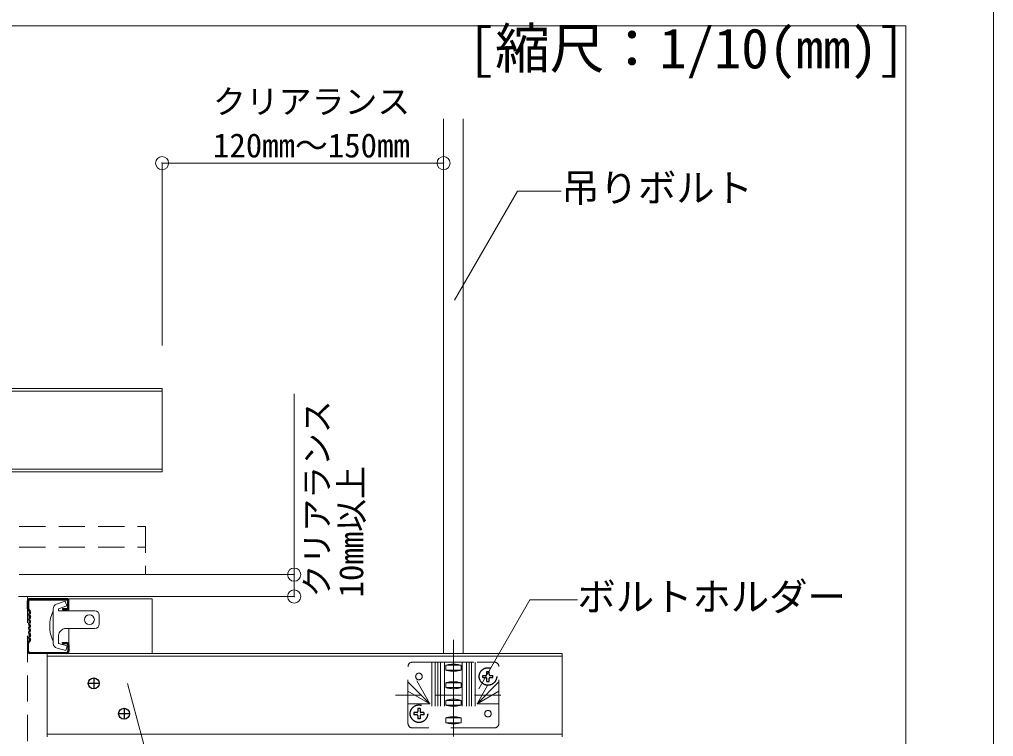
# Model space of a CAD drawing. Units: millimetres on the paper, enlarged 40 times, with parts at other scales. Extents: x -7800 to 7800, y -5387 to 5300.
# Drawn here: x 6022 to 7800, y -3414 to -2105 of the extents above; entities that cross this region are included whole.
import ezdxf
from ezdxf.enums import TextEntityAlignment as Align

# ---------------------------------------------------------------- set-up
doc = ezdxf.new("R2010")
doc.units = ezdxf.units.MM
doc.header["$LTSCALE"] = 40
doc.header["$PDMODE"] = 32
doc.header["$PDSIZE"] = 24
for name, pattern in [('CHAIN1', [8, 5, -1, 1, -1]), ('DASHED1', [1.8, 1.2, -0.6]), ('DASHED2', [3, 2, -1])]:
    doc.linetypes.add(name, pattern=pattern)
for name, color, linetype, lineweight in [('4-0_中心線', 4, 'CHAIN1', 9), ('4-1_吊り材', 7, 'Continuous', 18), ('4-2_野縁受け', 3, 'Continuous', 18), ('4-3_野縁', 2, 'Continuous', 25), ('4-4_ブレース・補強材', 4, 'Continuous', 9), ('4-5_寸法', 4, 'Continuous', 9), ('4-6_文字', 7, 'Continuous', 18), ('4-A_クリップ', 7, 'Continuous', 18), ('4-B_補強金具・金具・その他', 3, 'DASHED2', 18), ('4-C_ビス・アンカーボルト・強調図形', 2, 'Continuous', 25), ('4-D_パネル', 4, 'DASHED1', 9), ('F-3_野縁', 3, 'Continuous', 18)]:
    doc.layers.add(name, color=color, linetype=linetype, lineweight=lineweight)
doc.layers.add('F-6_文字', color=7, linetype='Continuous')
doc.styles.add('ＭＳ ゴシック', font='')
doc.styles.get('ＭＳ ゴシック').set_extended_font_data('MS Gothic')

msp = doc.modelspace()

# ---------------------------------------------------------------- linework, layer by layer
at = {"layer": '4-0_中心線'}
msp.add_line((6813.91, -3237.61), (6813.91, -3413.99), dxfattribs=at)
at = {"layer": '4-0_中心線', "linetype": 'DASHED1'}
msp.add_line((6708.18, -3338.59), (6921.19, -3338.59), dxfattribs=at)
at = {"layer": '4-1_吊り材'}
for p, q in [((6795.91, -3262.59), (6795.91, -2285.86)), ((6831.91, -3262.59), (6831.91, -2285.86))]:
    msp.add_line(p, q, dxfattribs=at)
at = {"layer": '4-2_野縁受け'}
for p, q in [((5782.46, -2778.58), (6281.89, -2778.58)), ((5991.92, -2783.38), (6281.89, -2783.38)), ((6281.89, -2778.58), (6281.89, -2930.58)), ((5964.92, -2930.58), (6281.89, -2930.58)), ((5991.91, -2925.78), (6281.89, -2925.78))]:
    msp.add_line(p, q, dxfattribs=at)
at = {"layer": '4-3_野縁'}
for p, q in [((6107.91, -3162.58), (6039.78, -3162.58)), ((6040, -3164.58), (6107.91, -3164.58)), ((6035.91, -3180.92), (6035.91, -3166.58)), ((6035.91, -3180.93), (6035.91, -3166.58)), ((6037.91, -3166.58), (6037.91, -3180.93)), ((6037.91, -3166.58), (6037.91, -3180.93)), ((6038.49, -3182.34), (6041.32, -3185.17)), ((6041.32, -3185.17), (6038.49, -3182.34)), ((6099.91, -3180.58), (6107.91, -3180.58)), ((6099.91, -3180.58), (6099.91, -3182.58)), ((6099.91, -3182.58), (6107.91, -3182.58)), ((6109.91, -3178.58), (6109.91, -3166.58)), ((6111.91, -3178.58), (6111.91, -3166.58)), ((6039.91, -3186.58), (6037.08, -3183.76)), ((6039.91, -3186.58), (6037.08, -3183.76)), ((6035.91, -3244.24), (6035.91, -3258.59)), ((6039.91, -3238.58), (6037.08, -3241.41)), ((6037.91, -3258.59), (6037.91, -3244.24)), ((6041.32, -3240), (6038.49, -3242.83)), ((6099.91, -3242.58), (6107.91, -3242.58)), ((6099.91, -3244.59), (6099.91, -3242.58)), ((6099.91, -3244.59), (6107.91, -3244.59)), ((6109.91, -3246.58), (6109.91, -3258.59)), ((6111.91, -3246.58), (6111.91, -3258.59)), ((6040, -3260.58), (6107.91, -3260.58)), ((6107.91, -3262.59), (6040.08, -3262.58))]:
    msp.add_line(p, q, dxfattribs=at)
for centre, radius, start, end in [((6039.91, -3166.58), 4, 87.476, 180), ((6039.91, -3166.58), 4, 87.476, 180), ((6039.91, -3166.58), 2, 87.476, 180), ((6039.91, -3166.58), 2, 87.476, 180), ((6107.91, -3166.58), 4, 0.00299, 90.00299), ((6107.91, -3166.58), 2, 0.00299, 90.00299), ((6039.91, -3180.93), 4, 180, 225), ((6039.91, -3180.93), 4, 180, 224.99998), ((6039.91, -3180.93), 2, 179.99998, 224.99998), ((6039.91, -3180.93), 2, 180, 224.99998), ((6107.91, -3178.58), 2, 270.00299, 0.00299), ((6107.91, -3178.58), 4, 270.00299, 0.00299), ((6045.16, -3191.58), 7.25, 136.39716, 223.6028), ((6042.91, -3200.58), 5, 126.86989, 233.1301), ((6045.16, -3191.58), 5.25, 136.39716, 223.6028), ((6042.91, -3200.58), 3, 126.86989, 233.1301), ((6039.91, -3196.58), 2, 306.86987, 43.6028), ((6039.91, -3186.58), 2, 316.39717, 45), ((6042.91, -3208.59), 5, 126.86989, 233.1301), ((6042.91, -3216.59), 5, 126.86989, 233.1301), ((6042.91, -3208.59), 3, 126.86989, 233.1301), ((6042.91, -3216.59), 3, 126.86989, 233.1301), ((6039.91, -3204.59), 2, 306.86987, 53.1301), ((6039.91, -3212.59), 2, 306.86987, 53.1301), ((6039.91, -3220.58), 2, 306.86987, 53.1301), ((6042.91, -3224.58), 5, 126.86989, 233.1301), ((6045.16, -3233.58), 7.25, 136.39716, 223.6028), ((6042.91, -3224.58), 3, 126.86989, 233.1301), ((6045.16, -3233.58), 5.25, 136.39716, 223.6028), ((6039.91, -3228.58), 2, 316.39717, 53.1301), ((6039.91, -3244.24), 4, 135, 180), ((6039.91, -3244.24), 2, 135, 180), ((6039.91, -3238.58), 2, 314.99998, 43.60281), ((6107.91, -3246.58), 4, 359.99696, 89.99699), ((6107.91, -3246.58), 2, 359.99696, 89.99699), ((6039.91, -3258.59), 4, 180, 272.524), ((6039.91, -3258.59), 4, 179.99995, 272.524), ((6039.91, -3258.59), 2, 180, 272.524), ((6039.91, -3258.59), 2, 179.99995, 272.524), ((6107.91, -3258.59), 2, 269.99699, 359.99699), ((6107.91, -3258.59), 4, 269.99699, 359.99699)]:
    msp.add_arc(centre, radius, start, end, dxfattribs=at)
at = {"layer": '4-4_ブレース・補強材'}
for p, q in [((6263.91, -3162.58), (6111.91, -3162.58)), ((6111.91, -3162.58), (6111.91, -3184.73)), ((6111.91, -3216.72), (6111.91, -3262.59)), ((6071.91, -3262.59), (7012.29, -3262.59)), ((6071.91, -3414.59), (6071.91, -3262.59)), ((6071.91, -3267.39), (7012.29, -3267.39)), ((7012.29, -3262.59), (7012.29, -3414.59)), ((6071.91, -3409.78), (7012.29, -3409.78))]:
    msp.add_line(p, q, dxfattribs=at)
msp.add_lwpolyline([(6263.91, -3248.72), (6263.91, -3262.59), (6263.91, -3162.58)], dxfattribs=at)
at = {"layer": '4-5_寸法'}
for p, q in [((6281.89, -2366.88), (6281.89, -2700.11)), ((6795.91, -2366.88), (6281.89, -2366.88)), ((6523.13, -2788.65), (6523.13, -3118.58)), ((6035.91, -3118.58), (6523.13, -3118.58)), ((6523.13, -3118.58), (6523.13, -3158.58)), ((6035.91, -3158.58), (6523.13, -3158.58))]:
    msp.add_line(p, q, dxfattribs=at)
at = {"layer": '4-5_寸法', "color": 7}
for p in [(6281.89, -2366.88), (6795.91, -2366.88), (6523.13, -3118.58), (6523.13, -3158.58)]:
    msp.add_point(p, dxfattribs=at)
at = {"layer": '4-6_文字'}
for p, q in [((6953.65, -3164.91), (6860, -3327.12)), ((6953.65, -3164.91), (7040.31, -3164.91)), ((6277.92, -3537.86), (6218.91, -3317.65))]:
    msp.add_line(p, q, dxfattribs=at)
msp.add_lwpolyline([(6815.76, -2617.16), (6930.71, -2418.07), (7010.71, -2418.07)], dxfattribs=at)
at = {"layer": '4-A_クリップ'}
for p, q in [((6083.29, -3240.7), (6083.29, -3181.13)), ((6083.3, -3180.78), (6083.3, -3244.24)), ((6089.35, -3172.49), (6104.73, -3166.89)), ((6092.49, -3181.13), (6107.87, -3175.54)), ((6092.5, -3181.13), (6092.5, -3184.73)), ((6107.87, -3175.54), (6104.73, -3166.89)), ((6107.87, -3175.54), (6104.73, -3166.89)), ((6092.5, -3184.73), (6159.29, -3184.73)), ((6167.29, -3208.73), (6167.29, -3192.73)), ((6107.29, -3216.72), (6159.29, -3216.73)), ((6092.5, -3230.92), (6092.5, -3244.24)), ((6090.12, -3253.12), (6105.93, -3257.36)), ((6092.5, -3244.24), (6108.31, -3248.47)), ((6108.31, -3248.47), (6105.93, -3257.36))]:
    msp.add_line(p, q, dxfattribs=at)
msp.add_circle((6149.29, -3200.73), 9, dxfattribs=at)
for centre, radius, start, end in [((6092.49, -3181.13), 9.2, 109.99997, 180.00389), ((6139.29, -3212.7), 62.61, 153.43492, 206.56505), ((6139.29, -3212.7), 62.61, 153.43492, 206.56505), ((6159.29, -3192.73), 8, 359.99721, 89.99721), ((6107.29, -3231.52), 14.8, 89.99721, 145.41692), ((6159.29, -3208.73), 8, 269.99721, 359.99721), ((6107.29, -3231.52), 14.8, 145.91584, 179.99721), ((6092.5, -3244.24), 9.2, 180.00389, 255)]:
    msp.add_arc(centre, radius, start, end, dxfattribs=at)
at = {"layer": '4-B_補強金具・金具・その他'}
for p, q in [((6730.91, -3390.59), (6730.91, -3286.59)), ((6738.91, -3278.59), (6770.91, -3278.59)), ((6770.91, -3278.59), (6856.91, -3278.59)), ((6774.24, -3278.59), (6774.24, -3398.59)), ((6780.68, -3278.59), (6780.68, -3398.59)), ((6785.09, -3278.59), (6785.09, -3398.59)), ((6790.09, -3278.59), (6790.09, -3398.59)), ((6797.75, -3278.59), (6797.75, -3398.59)), ((6799.75, -3284.19), (6799.75, -3292.99)), ((6828.06, -3284.19), (6799.75, -3284.19)), ((6828.06, -3284.19), (6828.06, -3292.99)), ((6830.07, -3278.59), (6830.07, -3398.59)), ((6837.72, -3278.59), (6837.72, -3398.59)), ((6842.73, -3278.59), (6842.73, -3398.59)), ((6847.14, -3278.59), (6847.14, -3398.59)), ((6853.58, -3278.59), (6853.58, -3398.59)), ((6888.91, -3278.59), (6856.91, -3278.59)), ((6896.91, -3390.59), (6896.91, -3286.59)), ((6799.75, -3292.99), (6828.06, -3292.99)), ((6770.91, -3354.59), (6730.91, -3314.59)), ((6770.91, -3354.59), (6746.81, -3312.85)), ((6799.75, -3316.19), (6799.75, -3324.99)), ((6828.06, -3316.19), (6799.75, -3316.19)), ((6799.75, -3324.99), (6828.06, -3324.99)), ((6828.06, -3316.19), (6828.06, -3324.99)), ((6856.91, -3354.59), (6896.91, -3314.59)), ((6856.91, -3354.59), (6876.91, -3319.94)), ((6770.91, -3354.59), (6730.91, -3331.49)), ((6856.91, -3354.59), (6896.91, -3331.49)), ((6770.91, -3354.59), (6730.91, -3354.59)), ((6799.75, -3348.19), (6799.75, -3356.99)), ((6828.06, -3348.19), (6799.75, -3348.19)), ((6799.75, -3356.99), (6828.06, -3356.99)), ((6828.06, -3348.19), (6828.06, -3356.99)), ((6856.91, -3354.59), (6896.91, -3354.59)), ((6799.75, -3380.19), (6799.75, -3388.99)), ((6828.06, -3380.19), (6799.75, -3380.19)), ((6799.75, -3388.99), (6828.06, -3388.99)), ((6828.06, -3380.19), (6828.06, -3388.99)), ((6888.91, -3398.59), (6738.91, -3398.59))]:
    msp.add_line(p, q, dxfattribs=at)
for centre in [(6750.91, -3304.59), (6876.91, -3372.59)]:
    msp.add_circle(centre, 6, dxfattribs=at)
for centre, radius, start, end in [((6738.91, -3286.59), 8, 90, 180), ((6813.91, -3333.27), 51.08, 73.91376, 106.08623), ((6888.91, -3286.59), 8, 0, 90), ((6813.91, -3243.91), 51.08, 253.91376, 286.08623), ((6813.91, -3365.27), 51.08, 73.91376, 106.08623), ((6813.91, -3275.91), 51.08, 253.91376, 286.08623), ((6813.91, -3397.27), 51.08, 73.91376, 106.08623), ((6813.91, -3307.91), 51.08, 253.91376, 286.08623), ((6813.91, -3429.27), 51.08, 73.91376, 106.08623), ((6738.91, -3390.59), 8, 180, 270), ((6813.91, -3339.91), 51.08, 253.91376, 286.08623), ((6888.91, -3390.59), 8, 270, 0)]:
    msp.add_arc(centre, radius, start, end, dxfattribs=at)
at = {"layer": '4-C_ビス・アンカーボルト・強調図形'}
for p, q in [((6157.19, -3307.35), (6157.19, -3327.35)), ((6167.19, -3317.35), (6147.19, -3317.35)), ((6222.54, -3372.7), (6202.54, -3372.7)), ((6212.54, -3362.7), (6212.54, -3382.7))]:
    msp.add_line(p, q, dxfattribs=at)
at = {"layer": '4-C_ビス・アンカーボルト・強調図形', "linetype": 'DASHED2'}
for p, q in [((6867.71, -3302.58), (6872.91, -3302.58)), ((6867.71, -3306.58), (6867.71, -3302.58)), ((6867.71, -3306.58), (6872.91, -3306.58)), ((6874.91, -3295.38), (6878.91, -3295.38)), ((6874.91, -3300.58), (6874.91, -3295.38)), ((6878.91, -3300.58), (6878.91, -3295.38)), ((6880.91, -3302.58), (6886.11, -3302.58)), ((6880.91, -3306.58), (6886.11, -3306.58)), ((6886.11, -3306.58), (6886.11, -3302.58)), ((6874.91, -3313.78), (6874.91, -3308.58)), ((6874.91, -3313.78), (6878.91, -3313.78)), ((6878.91, -3313.78), (6878.91, -3308.58)), ((6746.91, -3370.59), (6741.71, -3370.59)), ((6741.71, -3370.59), (6741.71, -3374.59)), ((6746.91, -3374.59), (6741.71, -3374.59)), ((6752.91, -3363.39), (6748.91, -3363.39)), ((6748.91, -3363.39), (6748.91, -3368.59)), ((6748.91, -3376.59), (6748.91, -3381.79)), ((6752.91, -3363.39), (6752.91, -3368.59)), ((6752.91, -3376.59), (6752.91, -3381.79)), ((6760.11, -3370.59), (6754.91, -3370.59)), ((6760.11, -3374.59), (6754.91, -3374.59)), ((6760.11, -3370.59), (6760.11, -3374.59)), ((6752.91, -3381.79), (6748.91, -3381.79))]:
    msp.add_line(p, q, dxfattribs=at)
for centre in [(6876.91, -3304.58), (6750.91, -3372.59)]:
    msp.add_circle(centre, 16, dxfattribs=at)
at = {"layer": '4-C_ビス・アンカーボルト・強調図形'}
for centre in [(6157.19, -3317.35), (6212.54, -3372.7)]:
    msp.add_circle(centre, 10, dxfattribs=at)
at = {"layer": '4-C_ビス・アンカーボルト・強調図形', "linetype": 'DASHED2'}
for centre, start, end in [((6872.91, -3300.58), 270.00002, 0), ((6872.91, -3308.58), 0, 90.00002), ((6880.91, -3300.58), 180, 270), ((6880.91, -3308.58), 90, 180), ((6746.91, -3368.59), 270, 0), ((6746.91, -3376.59), 0, 90), ((6754.91, -3368.59), 180, 270.00002), ((6754.91, -3376.59), 90, 180)]:
    msp.add_arc(centre, 2, start, end, dxfattribs=at)
at = {"layer": '4-D_パネル'}
for p, q in [((4941.11, -3030.58), (6251.4, -3030.58)), ((6251.4, -3030.58), (6251.39, -3118.58)), ((4941.11, -3068.58), (6251.4, -3068.58)), ((4941.11, -3118.58), (6251.4, -3118.58)), ((5947.91, -3158.58), (6035.91, -3158.58)), ((6035.91, -3158.58), (6035.91, -4278.58))]:
    msp.add_line(p, q, dxfattribs=at)
at = {"layer": 'F-3_野縁'}
for p, q in [((4620.41, -2115.96), (7640, -2115.96)), ((7640, -2115.96), (7640, -4397.82))]:
    msp.add_line(p, q, dxfattribs=at)
msp.add_lwpolyline([(-7800, 5300), (7800, 5300), (7800, -5300)], dxfattribs=at)

# ---------------------------------------------------------------- texts
at = {"layer": '4-5_寸法', "style": 'ＭＳ ゴシック'}
for s, p in [('クリアランス', (6374.91, -2289.79)), ('120mm～150mm', (6374.91, -2369.79))]:
    msp.add_text(s, height=43.99, dxfattribs=at).set_placement(p, align=Align.BOTTOM_LEFT)
for s, p in [('クリアランス', (6599.81, -3160.2)), ('10mm以上', (6662.38, -3160.2))]:
    msp.add_text(s, height=43.99, rotation=90, dxfattribs=at).set_placement(p, align=Align.BOTTOM_LEFT)
at = {"layer": '4-6_文字', "style": 'ＭＳ ゴシック'}
for s, p in [('吊りボルト', (7010.71, -2453.07)), ('ボルトホルダー', (7040.31, -3199.91))]:
    msp.add_text(s, height=51.32, dxfattribs=at).set_placement(p, align=Align.BOTTOM_LEFT)
at = {"layer": 'F-6_文字', "style": 'ＭＳ ゴシック'}
msp.add_text('[縮尺：1/10(mm)]', height=73.31, dxfattribs=at).set_placement((6840, -2215.96), align=Align.BOTTOM_LEFT)

doc.saveas('drawing.dxf')
